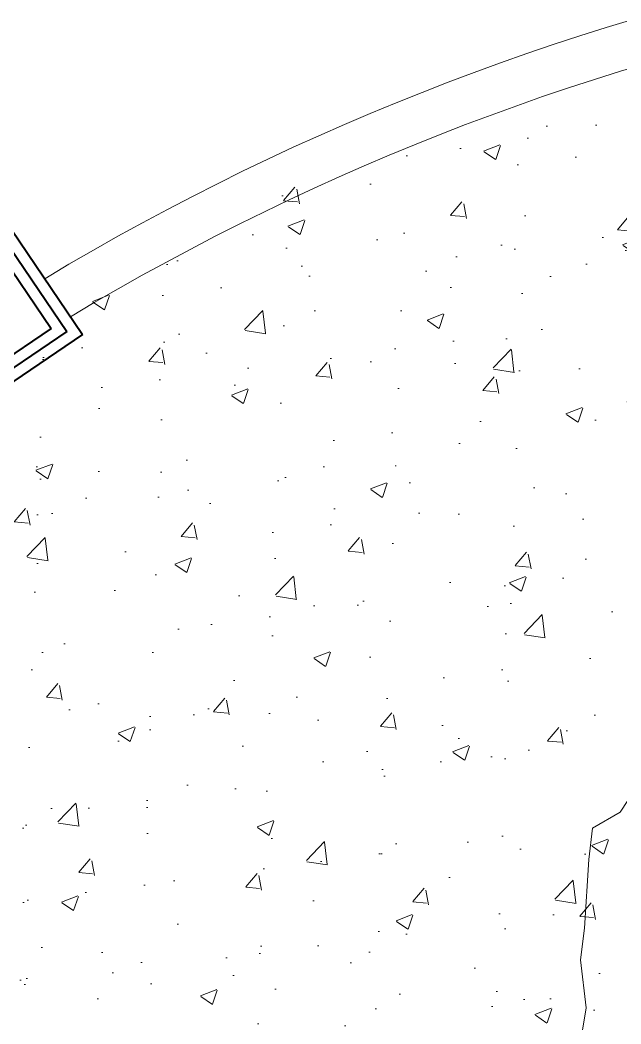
# Model space of a CAD drawing. Header units: metres. Extents: x 12093 to 20303, y 514 to 1412.
# Drawn here: x 19761.601 to 19762.912, y 693.361 to 695.55 of the extents above; entities that cross this region are included whole.
import ezdxf

# ---------------------------------------------------------------- set-up
doc = ezdxf.new("R2010")
doc.units = ezdxf.units.M
doc.linetypes.add('DASHED2', pattern=[9.525, 6.35, -3.175])
for name, color, linetype, lineweight in [('grass', 64, 'Continuous', 13), ('JARDINERA', 132, 'Continuous', 40), ('Layer2', 43, 'Continuous', 20), ('SARDINEL', 52, 'Continuous', 20), ('TEX', 81, 'Continuous', 13)]:
    doc.layers.add(name, color=color, linetype=linetype, lineweight=lineweight)
doc.layers.add('Proyecciones', color=52, linetype='DASHED2')
pattern_1 = [(50, (19136.99335, 73.14804), (0.36436934, -0.03187817), [0.0381, -0.4191]), (355, (19136.99335, 73.14804), (-0.07048565, 0.38211329), [0.03048, -0.33528]), (100.451, (19137.0237, 73.1454), (0.293885, 0.35023338), [0.03238, -0.35618]), (46.1842, (19136.99335, 73.24964), (0.54215808, -0.08408466), [0.05715, -0.62865]), (96.6356, (19137.03853, 73.24264), (0.47480847, 0.4948511), [0.04857, -0.53427]), (351.184, (19136.99335, 73.24964), (0.4748092, 0.49485024), [0.04572, -0.50292]), (21, (19137.04415, 73.22424), (0.30322976, -0.20453104), [0.0381, -0.4191]), (326, (19137.04415, 73.22424), (0.12360406, 0.36837593), [0.03048, -0.33528]), (71.4514, (19137.06942, 73.2072), (0.42683298, 0.16384572), [0.03238, -0.35618]), (37.5, (19136.99335, 73.14804), (0.006177207, 0.169110078), [0, -0.331216, 0, -0.34036, 0, -0.33655]), (7.5, (19136.99335, 73.14804), (0.133639325, 0.20036115), [0, -0.194056, 0, -0.323596, 0, -0.12827]), (327.5, (19136.88007, 73.14804), (0.27118119, -0.011457488), [0, -0.127, 0, -0.39624, 0, -0.52578]), (317.5, (19136.82927, 73.14804), (0.29625836, 0.05085298), [0, -0.1651, 0, -0.263144, 0, -0.37338])]

# ---------------------------------------------------------------- blocks, each defined once
blk = doc.blocks.new('ghgfghgh')
at = {"layer": 'grass'}
for p, q in [((20000.2808, 664.3044), (20000.2915, 664.3207)), ((20000.2429, 664.2826), (20000.2808, 664.3044)), ((20000.2377, 664.2392), (20000.2429, 664.2826)), ((20000.2316, 664.1449), (20000.2377, 664.2392)), ((20000.2264, 664.1015), (20000.2316, 664.1449)), ((20000.2343, 664.0355), (20000.2264, 664.1015)), ((20000.2227, 663.9683), (20000.2343, 664.0355))]:
    blk.add_line(p, q, dxfattribs=at)
blk = doc.blocks.new('fghgg')
at = {"layer": 'JARDINERA'}
for p, q in [((19983.6623, 670.5354), (19983.6623, 670.8816)), ((19983.6623, 670.8816), (19983.8107, 670.8816)), ((19983.8601, 670.8816), (19984.0085, 670.8816)), ((19984.0085, 670.8816), (19984.0085, 670.5354)), ((19983.687, 670.5601), (19983.687, 670.8569)), ((19983.687, 670.8569), (19983.8107, 670.8569)), ((19983.8601, 670.8569), (19983.9838, 670.8569)), ((19983.9838, 670.8569), (19983.9838, 670.5601)), ((19983.7117, 670.5848), (19983.7117, 670.8321)), ((19983.7117, 670.8321), (19983.8107, 670.8321)), ((19983.8601, 670.8321), (19983.9591, 670.8321)), ((19983.9591, 670.8321), (19983.9591, 670.5848)), ((19983.9591, 670.5848), (19983.7117, 670.5848)), ((19983.9838, 670.5601), (19983.687, 670.5601)), ((19984.0085, 670.5354), (19983.6623, 670.5354))]:
    blk.add_line(p, q, dxfattribs=at)
blk.add_arc((19983.8354, 670.7085), 0.0495, 120, 60, dxfattribs=at)
at = {"layer": 'Proyecciones', "ltscale": 0.005}
for p, q in [((19983.8601, 671.401), (19983.8107, 671.401)), ((19983.8107, 670.7332), (19983.8107, 671.401)), ((19983.8601, 670.7332), (19983.8601, 671.401)), ((19983.8601, 671.1784), (19983.8107, 671.1784)), ((19983.8601, 670.9311), (19983.8107, 670.9311))]:
    blk.add_line(p, q, dxfattribs=at)
for centre, radius, start, end in [((19983.8354, 671.265), 0.1979, 277.1808, 262.8192), ((19983.8354, 671.265), 0.1714, 278.2989, 261.7011), ((19983.8354, 671.265), 0.1309, 100.8934, 259.1066), ((19983.8354, 671.265), 0.1309, 280.8934, 79.1066), ((19983.8354, 671.265), 0.1061, 103.4749, 256.5251), ((19983.8354, 671.265), 0.1061, 283.4749, 76.5251), ((19983.8354, 671.265), 0.0657, 112.1279, 247.8721), ((19983.8354, 671.265), 0.0657, 292.1279, 67.8721), ((19983.8354, 670.7332), 0.0247, 180, 0)]:
    blk.add_arc(centre, radius, start, end, dxfattribs=at)
at = {"layer": 'SARDINEL'}
blk.add_line((19983.7117, 670.5848), (19983.7117, 670.5848), dxfattribs=at)

msp = doc.modelspace()

# ---------------------------------------------------------------- hatches: boundary and pattern name
at = {"layer": 'grass'}
h = msp.add_hatch(dxfattribs=at)
h.set_pattern_fill('AR-CONC', color=256, scale=0.002, style=0)
h.set_pattern_definition(pattern_1)
h.paths.add_polyline_path([(19763.2712, 695.5385, 0.016253), (19762.9063, 695.4451), (19762.8965, 694.5577), (19763.1978, 694.4719), (19763.214, 694.5024), (19763.2223, 694.5711), (19763.3441, 694.6095), (19763.4055, 694.7249), (19763.4516, 694.7835), (19763.4687, 694.8094), (19763.5356, 694.832), (19763.6094, 694.8426), (19763.6574, 694.8703), (19763.6897, 694.953), (19763.6998, 694.9908), (19763.7238, 695.0047), (19763.8046, 695.0033), (19763.8457, 695.043), (19763.9398, 695.1294), (19763.9638, 695.1432), (19764.0206, 695.128), (19763.9643, 695.0315), (19764.0058, 694.9595), (19764.0368, 694.9614), (19764.0752, 694.9177), (19764.082, 694.9216), (19764.086, 694.9076), (19764.1969, 694.8779), (19764.2431, 694.9365), (19764.1978, 695.0704), (19764.2476, 695.0671), (19764.2794, 695.0651), (19764.2413, 695.0839), (19764.2231, 695.1155), (19764.2486, 695.1444), (19764.2697, 695.1565), (19764.2835, 695.1083), (19764.2807, 695.065), (19764.3035, 695.0635), (19764.3079, 695.0661), (19764.3087, 695.0632), (19764.3295, 695.0619), (19764.3168, 695.0993), (19764.344, 695.101), (19764.3789, 695.0649), (19764.3801, 695.0586), (19764.3972, 695.0575), (19764.3586, 695.1653), (19764.3452, 695.172), (19764.3277, 695.2023)])
h.paths.add_polyline_path([(19764.015, 695.0376), (19764.0511, 695.0725), (19764.0722, 695.0847), (19764.0815, 695.0198), (19764.1181, 694.9565), (19764.0393, 694.9954)], flags=16)
h.paths.add_polyline_path([(19764.1464, 695.0291), (19764.172, 695.0579), (19764.1931, 695.0701), (19764.2069, 695.0218), (19764.2041, 694.978), (19764.1647, 694.9975)], flags=16)
h = msp.add_hatch(dxfattribs=at)
h.set_pattern_fill('AR-CONC', color=256, scale=0.002, style=0)
h.set_pattern_definition(pattern_1)
h.paths.add_polyline_path([(19762.9063, 695.4451, 0.05714), (19761.6892, 694.9343), (19761.7147, 694.8967), (19761.7126, 694.8952), (19762.8965, 694.5577)])
h = msp.add_hatch(dxfattribs=at)
h.set_pattern_fill('AR-CONC', color=256, scale=0.002, style=0)
h.set_pattern_definition(pattern_1)
h.paths.add_polyline_path([(19762.8965, 694.5577), (19761.7126, 694.8952), (19761.5468, 694.7828), (19761.5145, 693.7148), (19762.8749, 693.4154), (19762.8802, 693.4458), (19762.8677, 693.5505), (19762.876, 693.6193), (19762.8856, 693.7689), (19762.888, 693.789)])
h = msp.add_hatch(dxfattribs=at)
h.set_pattern_fill('AR-CONC', color=256, scale=0.002, style=0)
h.set_pattern_definition(pattern_1)
h.paths.add_polyline_path([(19762.8828, 693.3136), (19762.8617, 693.3392), (19762.8749, 693.4154), (19761.5145, 693.7148), (19761.4947, 693.0621), (19762.876, 692.7047), (19762.8771, 692.802), (19762.8448, 692.8974), (19762.8531, 692.9662), (19762.8702, 692.9921), (19762.8794, 693.006)])

# ---------------------------------------------------------------- linework, layer by layer
at = {"layer": 'Layer2'}
for radius, start, end in [(5.5636, 80.7832, 121.0043), (5.4636, 80.8444, 120.9466)]:
    msp.add_arc((19764.5201, 690.217), radius, start, end, dxfattribs=at)

# ---------------------------------------------------------------- block references
at = {"layer": 'Defpoints', "lineweight": 20, "xscale": 1.586003757394792, "yscale": 1.586003757394792, "zscale": 1.586003757394792}
msp.add_blockref('ghgfghgh', (-11957.6107, -359.7666), dxfattribs=at)
at = {"layer": 'TEX', "lineweight": 20, "rotation": 34.15279565776102}
msp.add_blockref('fghgg', (3600.5427, -11079.091), dxfattribs=at)

doc.saveas('drawing.dxf')
